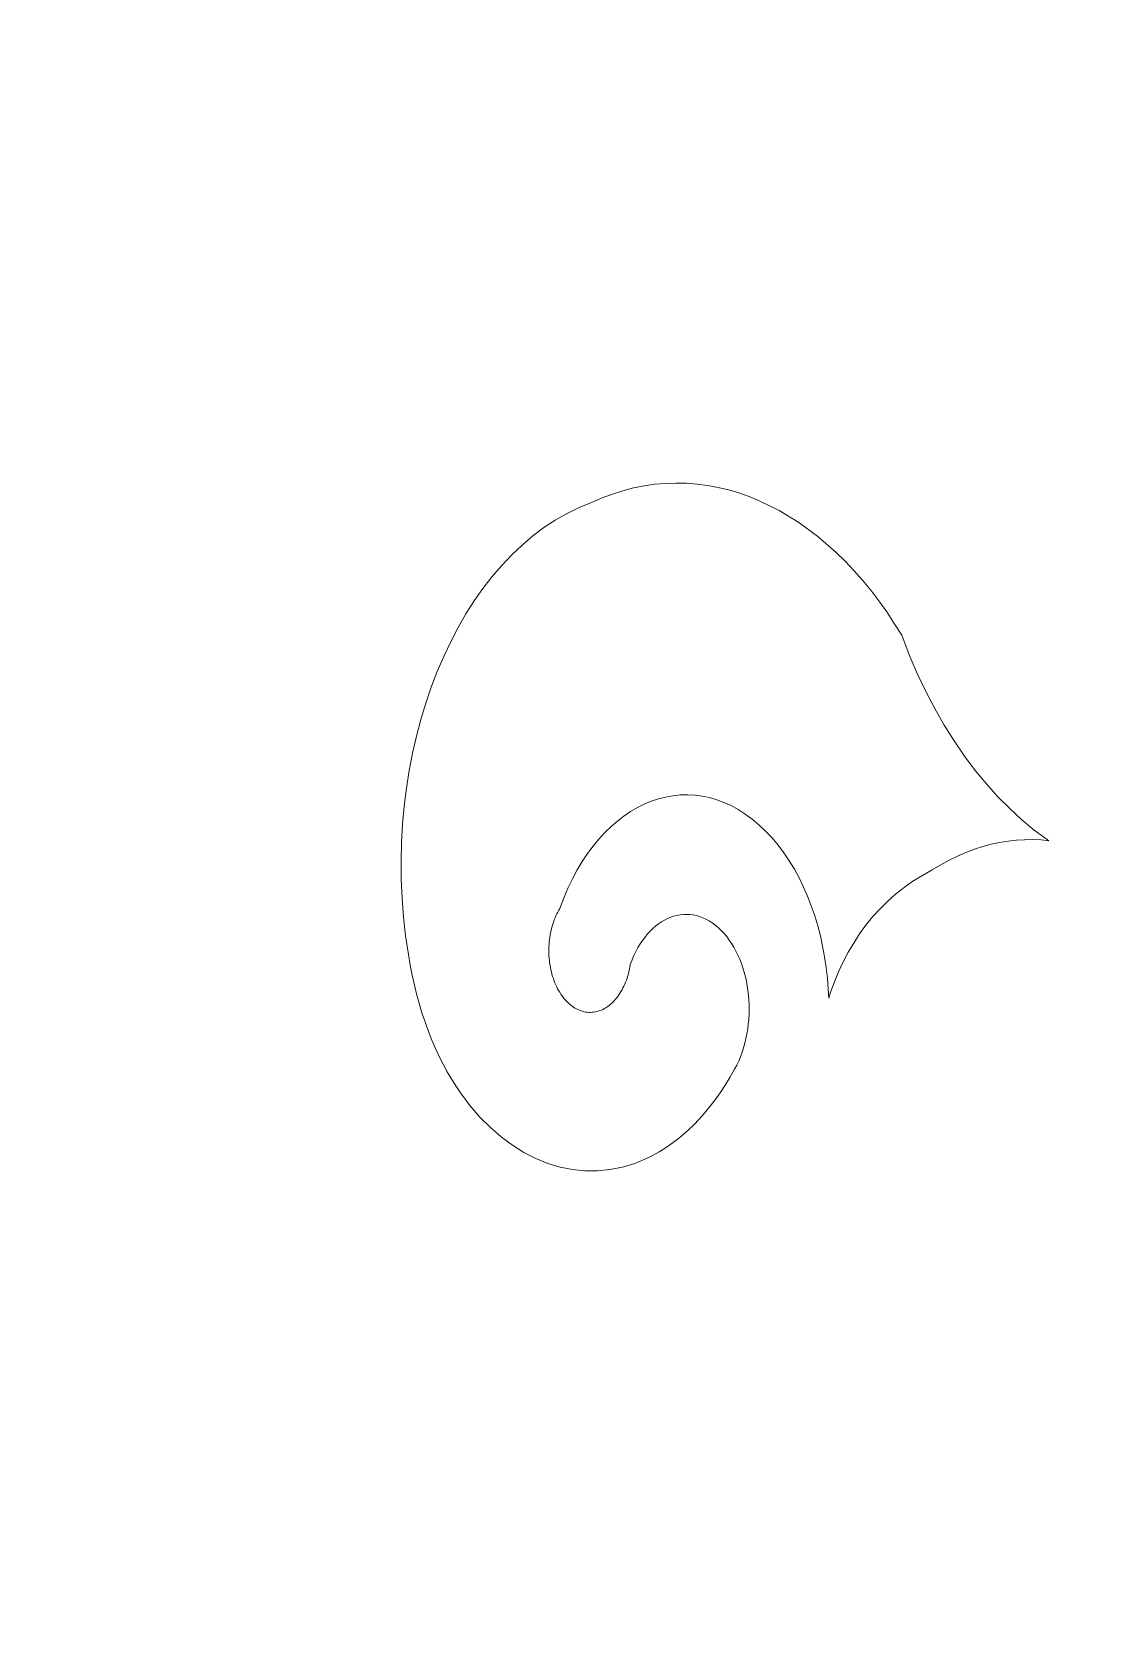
# Model space of a CAD drawing. Header units: centimetres. Extents: x -9.1 to 5.1, y -12.3 to 13.3.
# Drawn here: x 0.098 to 1.77, y -10.2 to -7.663 of the extents above; entities that cross this region are included whole.
import ezdxf

# ---------------------------------------------------------------- set-up
doc = ezdxf.new("R2010")
doc.units = ezdxf.units.CM
doc.header["$MEASUREMENT"] = 0
doc.layers.add('layer 1', color=7, linetype='Continuous')

msp = doc.modelspace()

# ---------------------------------------------------------------- linework, layer by layer
at = {"layer": 'layer 1', "color": 242, "lineweight": 9}
for points, knots in [([(5.08841, -12.32848), (5.08841, -12.32848), (-9.09402, -12.32848), (-9.09402, -12.32848), (-9.09402, -12.32848), (-9.09402, -12.32848), (-9.09402, 0.32731), (-9.09402, 0.32731), (-9.09402, 0.32731), (-9.09402, 0.32731), (5.0911, 0.32731), (5.0911, 0.32731), (5.0911, 0.32731), (5.0911, 0.32731), (5.0911, -12.32848), (5.0911, -12.32848), (5.0911, -12.32848), (5.0911, -12.32848), (5.08841, -12.32848), (5.08841, -12.32848)], [0, 0, 0, 0, 0.1666667, 0.1666667, 0.1666667, 0.1666667, 0.3333333, 0.3333333, 0.3333333, 0.3333333, 0.5, 0.5, 0.5, 0.5, 0.6666667, 0.6666667, 0.6666667, 0.6666667, 1, 1, 1, 1]), ([(1.35608, -9.18908), (1.35608, -9.18908), (1.35542, -9.1748), (1.35542, -9.1748), (1.35542, -9.1748), (1.35542, -9.1748), (1.35407, -9.15769), (1.35407, -9.15769), (1.35407, -9.15769), (1.35407, -9.15769), (1.35213, -9.14069), (1.35213, -9.14069), (1.35213, -9.14069), (1.35213, -9.14069), (1.34962, -9.12385), (1.34962, -9.12385), (1.34962, -9.12385), (1.34962, -9.12385), (1.34654, -9.10722), (1.34654, -9.10722), (1.34654, -9.10722), (1.34654, -9.10722), (1.34289, -9.09082), (1.34289, -9.09082), (1.34289, -9.09082), (1.34289, -9.09082), (1.33869, -9.07468), (1.33869, -9.07468), (1.33869, -9.07468), (1.33869, -9.07468), (1.33393, -9.05886), (1.33393, -9.05886), (1.33393, -9.05886), (1.33393, -9.05886), (1.32862, -9.04338), (1.32862, -9.04338), (1.32862, -9.04338), (1.32862, -9.04338), (1.32275, -9.02826), (1.32275, -9.02826), (1.32275, -9.02826), (1.32275, -9.02826), (1.31633, -9.01355), (1.31633, -9.01355), (1.31633, -9.01355), (1.31633, -9.01355), (1.30937, -8.99931), (1.30937, -8.99931), (1.30937, -8.99931), (1.30937, -8.99931), (1.30187, -8.98554), (1.30187, -8.98554), (1.30187, -8.98554), (1.30187, -8.98554), (1.29384, -8.9723), (1.29384, -8.9723), (1.29384, -8.9723), (1.29384, -8.9723), (1.28526, -8.95961), (1.28526, -8.95961), (1.28526, -8.95961), (1.28526, -8.95961), (1.27616, -8.94751), (1.27616, -8.94751), (1.27616, -8.94751), (1.27616, -8.94751), (1.26654, -8.93604), (1.26654, -8.93604), (1.26654, -8.93604), (1.26654, -8.93604), (1.25639, -8.92523), (1.25639, -8.92523), (1.25639, -8.92523), (1.25639, -8.92523), (1.24585, -8.91525), (1.24585, -8.91525), (1.24585, -8.91525), (1.24585, -8.91525), (1.23512, -8.90627), (1.23512, -8.90627), (1.23512, -8.90627), (1.23512, -8.90627), (1.22419, -8.89824), (1.22419, -8.89824), (1.22419, -8.89824), (1.22419, -8.89824), (1.21311, -8.89118), (1.21311, -8.89118), (1.21311, -8.89118), (1.21311, -8.89118), (1.20187, -8.88506), (1.20187, -8.88506), (1.20187, -8.88506), (1.20187, -8.88506), (1.19054, -8.87988), (1.19054, -8.87988), (1.19054, -8.87988), (1.19054, -8.87988), (1.1791, -8.87566), (1.1791, -8.87566), (1.1791, -8.87566), (1.1791, -8.87566), (1.16758, -8.87233), (1.16758, -8.87233), (1.16758, -8.87233), (1.16758, -8.87233), (1.15603, -8.86995), (1.15603, -8.86995), (1.15603, -8.86995), (1.15603, -8.86995), (1.14445, -8.86846), (1.14445, -8.86846), (1.14445, -8.86846), (1.14445, -8.86846), (1.13287, -8.86786), (1.13287, -8.86786), (1.13287, -8.86786), (1.13287, -8.86786), (1.12131, -8.86816), (1.12131, -8.86816), (1.12131, -8.86816), (1.12131, -8.86816), (1.10981, -8.86935), (1.10981, -8.86935), (1.10981, -8.86935), (1.10981, -8.86935), (1.09837, -8.87138), (1.09837, -8.87138), (1.09837, -8.87138), (1.09837, -8.87138), (1.08702, -8.87429), (1.08702, -8.87429), (1.08702, -8.87429), (1.08702, -8.87429), (1.0758, -8.87807), (1.0758, -8.87807), (1.0758, -8.87807), (1.0758, -8.87807), (1.06471, -8.88268), (1.06471, -8.88268), (1.06471, -8.88268), (1.06471, -8.88268), (1.0538, -8.88813), (1.0538, -8.88813), (1.0538, -8.88813), (1.0538, -8.88813), (1.04306, -8.89441), (1.04306, -8.89441), (1.04306, -8.89441), (1.04306, -8.89441), (1.03254, -8.9015), (1.03254, -8.9015), (1.03254, -8.9015), (1.03254, -8.9015), (1.02227, -8.9094), (1.02227, -8.9094), (1.02227, -8.9094), (1.02227, -8.9094), (1.01224, -8.91811), (1.01224, -8.91811), (1.01224, -8.91811), (1.01224, -8.91811), (1.00249, -8.92761), (1.00249, -8.92761), (1.00249, -8.92761), (1.00249, -8.92761), (0.99307, -8.9379), (0.99307, -8.9379), (0.99307, -8.9379), (0.99307, -8.9379), (0.98396, -8.94895), (0.98396, -8.94895), (0.98396, -8.94895), (0.98396, -8.94895), (0.97521, -8.96077), (0.97521, -8.96077), (0.97521, -8.96077), (0.97521, -8.96077), (0.96682, -8.97336), (0.96682, -8.97336), (0.96682, -8.97336), (0.96682, -8.97336), (0.95885, -8.98668), (0.95885, -8.98668), (0.95885, -8.98668), (0.95885, -8.98668), (0.95129, -9.00076), (0.95129, -9.00076), (0.95129, -9.00076), (0.95129, -9.00076), (0.94419, -9.01555), (0.94419, -9.01555), (0.94419, -9.01555), (0.94419, -9.01555), (0.93754, -9.03108), (0.93754, -9.03108), (0.93754, -9.03108), (0.93754, -9.03108), (0.93142, -9.0473), (0.93142, -9.0473), (0.93142, -9.0473), (0.93142, -9.0473), (0.9297, -9.05016), (0.9297, -9.05016), (0.9297, -9.05016), (0.9297, -9.05016), (0.92809, -9.0531), (0.92809, -9.0531), (0.92809, -9.0531), (0.92809, -9.0531), (0.92654, -9.05611), (0.92654, -9.05611), (0.92654, -9.05611), (0.92654, -9.05611), (0.92509, -9.0592), (0.92509, -9.0592), (0.92509, -9.0592), (0.92509, -9.0592), (0.92374, -9.06235), (0.92374, -9.06235), (0.92374, -9.06235), (0.92374, -9.06235), (0.92247, -9.06557), (0.92247, -9.06557), (0.92247, -9.06557), (0.92247, -9.06557), (0.92128, -9.06885), (0.92128, -9.06885), (0.92128, -9.06885), (0.92128, -9.06885), (0.92017, -9.07217), (0.92017, -9.07217), (0.92017, -9.07217), (0.92017, -9.07217), (0.91915, -9.07556), (0.91915, -9.07556), (0.91915, -9.07556), (0.91915, -9.07556), (0.91824, -9.079), (0.91824, -9.079), (0.91824, -9.079), (0.91824, -9.079), (0.9174, -9.08246), (0.9174, -9.08246), (0.9174, -9.08246), (0.9174, -9.08246), (0.91665, -9.08597), (0.91665, -9.08597), (0.91665, -9.08597), (0.91665, -9.08597), (0.916, -9.08952), (0.916, -9.08952), (0.916, -9.08952), (0.916, -9.08952), (0.91544, -9.09311), (0.91544, -9.09311), (0.91544, -9.09311), (0.91544, -9.09311), (0.91495, -9.09671), (0.91495, -9.09671), (0.91495, -9.09671), (0.91495, -9.09671), (0.91458, -9.10034), (0.91458, -9.10034), (0.91458, -9.10034), (0.91458, -9.10034), (0.91428, -9.10399), (0.91428, -9.10399), (0.91428, -9.10399), (0.91428, -9.10399), (0.91408, -9.10766), (0.91408, -9.10766), (0.91408, -9.10766), (0.91408, -9.10766), (0.91397, -9.11133), (0.91397, -9.11133), (0.91397, -9.11133), (0.91397, -9.11133), (0.91394, -9.115), (0.91394, -9.115), (0.91394, -9.115), (0.91394, -9.115), (0.91402, -9.1187), (0.91402, -9.1187), (0.91402, -9.1187), (0.91402, -9.1187), (0.91419, -9.12238), (0.91419, -9.12238), (0.91419, -9.12238), (0.91419, -9.12238), (0.91444, -9.12605), (0.91444, -9.12605), (0.91444, -9.12605), (0.91444, -9.12605), (0.9148, -9.12973), (0.9148, -9.12973), (0.9148, -9.12973), (0.9148, -9.12973), (0.91524, -9.13338), (0.91524, -9.13338), (0.91524, -9.13338), (0.91524, -9.13338), (0.91579, -9.13703), (0.91579, -9.13703), (0.91579, -9.13703), (0.91579, -9.13703), (0.91644, -9.14064), (0.91644, -9.14064), (0.91644, -9.14064), (0.91644, -9.14064), (0.91717, -9.14423), (0.91717, -9.14423), (0.91717, -9.14423), (0.91717, -9.14423), (0.91799, -9.14779), (0.91799, -9.14779), (0.91799, -9.14779), (0.91799, -9.14779), (0.91892, -9.15133), (0.91892, -9.15133), (0.91892, -9.15133), (0.91892, -9.15133), (0.91994, -9.15481), (0.91994, -9.15481), (0.91994, -9.15481), (0.91994, -9.15481), (0.92107, -9.15826), (0.92107, -9.15826), (0.92107, -9.15826), (0.92107, -9.15826), (0.92227, -9.16165), (0.92227, -9.16165), (0.92227, -9.16165), (0.92227, -9.16165), (0.92355, -9.16494), (0.92355, -9.16494), (0.92355, -9.16494), (0.92355, -9.16494), (0.92492, -9.16814), (0.92492, -9.16814), (0.92492, -9.16814), (0.92492, -9.16814), (0.92635, -9.17122), (0.92635, -9.17122), (0.92635, -9.17122), (0.92635, -9.17122), (0.92787, -9.17424), (0.92787, -9.17424), (0.92787, -9.17424), (0.92787, -9.17424), (0.92943, -9.17712), (0.92943, -9.17712), (0.92943, -9.17712), (0.92943, -9.17712), (0.93108, -9.17992), (0.93108, -9.17992), (0.93108, -9.17992), (0.93108, -9.17992), (0.9328, -9.18261), (0.9328, -9.18261), (0.9328, -9.18261), (0.9328, -9.18261), (0.93456, -9.1852), (0.93456, -9.1852), (0.93456, -9.1852), (0.93456, -9.1852), (0.9364, -9.18767), (0.9364, -9.18767), (0.9364, -9.18767), (0.9364, -9.18767), (0.93829, -9.19005), (0.93829, -9.19005), (0.93829, -9.19005), (0.93829, -9.19005), (0.94024, -9.1923), (0.94024, -9.1923), (0.94024, -9.1923), (0.94024, -9.1923), (0.94224, -9.19443), (0.94224, -9.19443), (0.94224, -9.19443), (0.94224, -9.19443), (0.94429, -9.19646), (0.94429, -9.19646), (0.94429, -9.19646), (0.94429, -9.19646), (0.94639, -9.19837), (0.94639, -9.19837), (0.94639, -9.19837), (0.94639, -9.19837), (0.94853, -9.20016), (0.94853, -9.20016), (0.94853, -9.20016), (0.94853, -9.20016), (0.95073, -9.20182), (0.95073, -9.20182), (0.95073, -9.20182), (0.95073, -9.20182), (0.95294, -9.20336), (0.95294, -9.20336), (0.95294, -9.20336), (0.95294, -9.20336), (0.95521, -9.20478), (0.95521, -9.20478), (0.95521, -9.20478), (0.95521, -9.20478), (0.9575, -9.20607), (0.9575, -9.20607), (0.9575, -9.20607), (0.9575, -9.20607), (0.95985, -9.20723), (0.95985, -9.20723), (0.95985, -9.20723), (0.95985, -9.20723), (0.96221, -9.20826), (0.96221, -9.20826), (0.96221, -9.20826), (0.96221, -9.20826), (0.9646, -9.20916), (0.9646, -9.20916), (0.9646, -9.20916), (0.9646, -9.20916), (0.96702, -9.20991), (0.96702, -9.20991), (0.96702, -9.20991), (0.96702, -9.20991), (0.96947, -9.21053), (0.96947, -9.21053), (0.96947, -9.21053), (0.96947, -9.21053), (0.97195, -9.21102), (0.97195, -9.21102), (0.97195, -9.21102), (0.97195, -9.21102), (0.97442, -9.21136), (0.97442, -9.21136), (0.97442, -9.21136), (0.97442, -9.21136), (0.97694, -9.21156), (0.97694, -9.21156), (0.97694, -9.21156), (0.97694, -9.21156), (0.97943, -9.21162), (0.97943, -9.21162), (0.97943, -9.21162), (0.97943, -9.21162), (0.98197, -9.21152), (0.98197, -9.21152), (0.98197, -9.21152), (0.98197, -9.21152), (0.98452, -9.21128), (0.98452, -9.21128), (0.98452, -9.21128), (0.98452, -9.21128), (0.98706, -9.21089), (0.98706, -9.21089), (0.98706, -9.21089), (0.98706, -9.21089), (0.9896, -9.21036), (0.9896, -9.21036), (0.9896, -9.21036), (0.9896, -9.21036), (0.9921, -9.20967), (0.9921, -9.20967), (0.9921, -9.20967), (0.9921, -9.20967), (0.99456, -9.20884), (0.99456, -9.20884), (0.99456, -9.20884), (0.99456, -9.20884), (0.997, -9.20788), (0.997, -9.20788), (0.997, -9.20788), (0.997, -9.20788), (0.99939, -9.20679), (0.99939, -9.20679), (0.99939, -9.20679), (0.99939, -9.20679), (1.00176, -9.20557), (1.00176, -9.20557), (1.00176, -9.20557), (1.00176, -9.20557), (1.00407, -9.20421), (1.00407, -9.20421), (1.00407, -9.20421), (1.00407, -9.20421), (1.00634, -9.20272), (1.00634, -9.20272), (1.00634, -9.20272), (1.00634, -9.20272), (1.00857, -9.20111), (1.00857, -9.20111), (1.00857, -9.20111), (1.00857, -9.20111), (1.01076, -9.19937), (1.01076, -9.19937), (1.01076, -9.19937), (1.01076, -9.19937), (1.01289, -9.19752), (1.01289, -9.19752), (1.01289, -9.19752), (1.01289, -9.19752), (1.01498, -9.19556), (1.01498, -9.19556), (1.01498, -9.19556), (1.01498, -9.19556), (1.01699, -9.19348), (1.01699, -9.19348), (1.01699, -9.19348), (1.01699, -9.19348), (1.01897, -9.19128), (1.01897, -9.19128), (1.01897, -9.19128), (1.01897, -9.19128), (1.02088, -9.18898), (1.02088, -9.18898), (1.02088, -9.18898), (1.02088, -9.18898), (1.02274, -9.18658), (1.02274, -9.18658), (1.02274, -9.18658), (1.02274, -9.18658), (1.02452, -9.18407), (1.02452, -9.18407), (1.02452, -9.18407), (1.02452, -9.18407), (1.02625, -9.18147), (1.02625, -9.18147), (1.02625, -9.18147), (1.02625, -9.18147), (1.02792, -9.17876), (1.02792, -9.17876), (1.02792, -9.17876), (1.02792, -9.17876), (1.02953, -9.17596), (1.02953, -9.17596), (1.02953, -9.17596), (1.02953, -9.17596), (1.03105, -9.17307), (1.03105, -9.17307), (1.03105, -9.17307), (1.03105, -9.17307), (1.0325, -9.1701), (1.0325, -9.1701), (1.0325, -9.1701), (1.0325, -9.1701), (1.03389, -9.16704), (1.03389, -9.16704), (1.03389, -9.16704), (1.03389, -9.16704), (1.03519, -9.16389), (1.03519, -9.16389), (1.03519, -9.16389), (1.03519, -9.16389), (1.03643, -9.16066), (1.03643, -9.16066), (1.03643, -9.16066), (1.03643, -9.16066), (1.03758, -9.15735), (1.03758, -9.15735), (1.03758, -9.15735), (1.03758, -9.15735), (1.03863, -9.15396), (1.03863, -9.15396), (1.03863, -9.15396), (1.03863, -9.15396), (1.03962, -9.15051), (1.03962, -9.15051), (1.03962, -9.15051), (1.03962, -9.15051), (1.04053, -9.14699), (1.04053, -9.14699), (1.04053, -9.14699), (1.04053, -9.14699), (1.04134, -9.14339), (1.04134, -9.14339), (1.04134, -9.14339), (1.04134, -9.14339), (1.04205, -9.13974), (1.04205, -9.13974), (1.04205, -9.13974), (1.04205, -9.13974), (1.04268, -9.13601), (1.04268, -9.13601), (1.04268, -9.13601), (1.04268, -9.13601), (1.04539, -9.12885), (1.04539, -9.12885), (1.04539, -9.12885), (1.04539, -9.12885), (1.04831, -9.122), (1.04831, -9.122), (1.04831, -9.122), (1.04831, -9.122), (1.05146, -9.11547), (1.05146, -9.11547), (1.05146, -9.11547), (1.05146, -9.11547), (1.0548, -9.10926), (1.0548, -9.10926), (1.0548, -9.10926), (1.0548, -9.10926), (1.05833, -9.10337), (1.05833, -9.10337), (1.05833, -9.10337), (1.05833, -9.10337), (1.06203, -9.09781), (1.06203, -9.09781), (1.06203, -9.09781), (1.06203, -9.09781), (1.06589, -9.09259), (1.06589, -9.09259), (1.06589, -9.09259), (1.06589, -9.09259), (1.06991, -9.08771), (1.06991, -9.08771), (1.06991, -9.08771), (1.06991, -9.08771), (1.07407, -9.08317), (1.07407, -9.08317), (1.07407, -9.08317), (1.07407, -9.08317), (1.07839, -9.07897), (1.07839, -9.07897), (1.07839, -9.07897), (1.07839, -9.07897), (1.08281, -9.07512), (1.08281, -9.07512), (1.08281, -9.07512), (1.08281, -9.07512), (1.08735, -9.07163), (1.08735, -9.07163), (1.08735, -9.07163), (1.08735, -9.07163), (1.092, -9.0685), (1.092, -9.0685), (1.092, -9.0685), (1.092, -9.0685), (1.09672, -9.06572), (1.09672, -9.06572), (1.09672, -9.06572), (1.09672, -9.06572), (1.10155, -9.06332), (1.10155, -9.06332), (1.10155, -9.06332), (1.10155, -9.06332), (1.10645, -9.06129), (1.10645, -9.06129), (1.10645, -9.06129), (1.10645, -9.06129), (1.11139, -9.05962), (1.11139, -9.05962), (1.11139, -9.05962), (1.11139, -9.05962), (1.11641, -9.05834), (1.11641, -9.05834), (1.11641, -9.05834), (1.11641, -9.05834), (1.12146, -9.05744), (1.12146, -9.05744), (1.12146, -9.05744), (1.12146, -9.05744), (1.12654, -9.05691), (1.12654, -9.05691), (1.12654, -9.05691), (1.12654, -9.05691), (1.13164, -9.05677), (1.13164, -9.05677), (1.13164, -9.05677), (1.13164, -9.05677), (1.13677, -9.05704), (1.13677, -9.05704), (1.13677, -9.05704), (1.13677, -9.05704), (1.14187, -9.0577), (1.14187, -9.0577), (1.14187, -9.0577), (1.14187, -9.0577), (1.14698, -9.05876), (1.14698, -9.05876), (1.14698, -9.05876), (1.14698, -9.05876), (1.15206, -9.06022), (1.15206, -9.06022), (1.15206, -9.06022), (1.15206, -9.06022), (1.15711, -9.0621), (1.15711, -9.0621), (1.15711, -9.0621), (1.15711, -9.0621), (1.16213, -9.06437), (1.16213, -9.06437), (1.16213, -9.06437), (1.16213, -9.06437), (1.16709, -9.06707), (1.16709, -9.06707), (1.16709, -9.06707), (1.16709, -9.06707), (1.17198, -9.0702), (1.17198, -9.0702), (1.17198, -9.0702), (1.17198, -9.0702), (1.1768, -9.07373), (1.1768, -9.07373), (1.1768, -9.07373), (1.1768, -9.07373), (1.18154, -9.07771), (1.18154, -9.07771), (1.18154, -9.07771), (1.18154, -9.07771), (1.1862, -9.08212), (1.1862, -9.08212), (1.1862, -9.08212), (1.1862, -9.08212), (1.19069, -9.08688), (1.19069, -9.08688), (1.19069, -9.08688), (1.19069, -9.08688), (1.19492, -9.09196), (1.19492, -9.09196), (1.19492, -9.09196), (1.19492, -9.09196), (1.19895, -9.09729), (1.19895, -9.09729), (1.19895, -9.09729), (1.19895, -9.09729), (1.20273, -9.10291), (1.20273, -9.10291), (1.20273, -9.10291), (1.20273, -9.10291), (1.20627, -9.10876), (1.20627, -9.10876), (1.20627, -9.10876), (1.20627, -9.10876), (1.2096, -9.11483), (1.2096, -9.11483), (1.2096, -9.11483), (1.2096, -9.11483), (1.21267, -9.12113), (1.21267, -9.12113), (1.21267, -9.12113), (1.21267, -9.12113), (1.21551, -9.12762), (1.21551, -9.12762), (1.21551, -9.12762), (1.21551, -9.12762), (1.21809, -9.13429), (1.21809, -9.13429), (1.21809, -9.13429), (1.21809, -9.13429), (1.22044, -9.14114), (1.22044, -9.14114), (1.22044, -9.14114), (1.22044, -9.14114), (1.22254, -9.14813), (1.22254, -9.14813), (1.22254, -9.14813), (1.22254, -9.14813), (1.22441, -9.15525), (1.22441, -9.15525), (1.22441, -9.15525), (1.22441, -9.15525), (1.22601, -9.16249), (1.22601, -9.16249), (1.22601, -9.16249), (1.22601, -9.16249), (1.22737, -9.16984), (1.22737, -9.16984), (1.22737, -9.16984), (1.22737, -9.16984), (1.22847, -9.17727), (1.22847, -9.17727), (1.22847, -9.17727), (1.22847, -9.17727), (1.22933, -9.18477), (1.22933, -9.18477), (1.22933, -9.18477), (1.22933, -9.18477), (1.22993, -9.19233), (1.22993, -9.19233), (1.22993, -9.19233), (1.22993, -9.19233), (1.23027, -9.19993), (1.23027, -9.19993), (1.23027, -9.19993), (1.23027, -9.19993), (1.23036, -9.20754), (1.23036, -9.20754), (1.23036, -9.20754), (1.23036, -9.20754), (1.23019, -9.21518), (1.23019, -9.21518), (1.23019, -9.21518), (1.23019, -9.21518), (1.22976, -9.2228), (1.22976, -9.2228), (1.22976, -9.2228), (1.22976, -9.2228), (1.22907, -9.2304), (1.22907, -9.2304), (1.22907, -9.2304), (1.22907, -9.2304), (1.22811, -9.23797), (1.22811, -9.23797), (1.22811, -9.23797), (1.22811, -9.23797), (1.22688, -9.24546), (1.22688, -9.24546), (1.22688, -9.24546), (1.22688, -9.24546), (1.22541, -9.25289), (1.22541, -9.25289), (1.22541, -9.25289), (1.22541, -9.25289), (1.22364, -9.26023), (1.22364, -9.26023), (1.22364, -9.26023), (1.22364, -9.26023), (1.22162, -9.26747), (1.22162, -9.26747), (1.22162, -9.26747), (1.22162, -9.26747), (1.21933, -9.27459), (1.21933, -9.27459), (1.21933, -9.27459), (1.21933, -9.27459), (1.21676, -9.28157), (1.21676, -9.28157), (1.21676, -9.28157), (1.21676, -9.28157), (1.21392, -9.28841), (1.21392, -9.28841), (1.21392, -9.28841), (1.21392, -9.28841), (1.2108, -9.29507), (1.2108, -9.29507), (1.2108, -9.29507), (1.2108, -9.29507), (1.2074, -9.30156), (1.2074, -9.30156), (1.2074, -9.30156), (1.2074, -9.30156), (1.19998, -9.31447), (1.19998, -9.31447), (1.19998, -9.31447), (1.19998, -9.31447), (1.19237, -9.32682), (1.19237, -9.32682), (1.19237, -9.32682), (1.19237, -9.32682), (1.18456, -9.3386), (1.18456, -9.3386), (1.18456, -9.3386), (1.18456, -9.3386), (1.17656, -9.34984), (1.17656, -9.34984), (1.17656, -9.34984), (1.17656, -9.34984), (1.16836, -9.36051), (1.16836, -9.36051), (1.16836, -9.36051), (1.16836, -9.36051), (1.16001, -9.37064), (1.16001, -9.37064), (1.16001, -9.37064), (1.16001, -9.37064), (1.15149, -9.38021), (1.15149, -9.38021), (1.15149, -9.38021), (1.15149, -9.38021), (1.14282, -9.38922), (1.14282, -9.38922), (1.14282, -9.38922), (1.14282, -9.38922), (1.13402, -9.39771), (1.13402, -9.39771), (1.13402, -9.39771), (1.13402, -9.39771), (1.12506, -9.40565), (1.12506, -9.40565), (1.12506, -9.40565), (1.12506, -9.40565), (1.11598, -9.41306), (1.11598, -9.41306), (1.11598, -9.41306), (1.11598, -9.41306), (1.10678, -9.41993), (1.10678, -9.41993), (1.10678, -9.41993), (1.10678, -9.41993), (1.0975, -9.42627), (1.0975, -9.42627), (1.0975, -9.42627), (1.0975, -9.42627), (1.08808, -9.43208), (1.08808, -9.43208), (1.08808, -9.43208), (1.08808, -9.43208), (1.0786, -9.43737), (1.0786, -9.43737), (1.0786, -9.43737), (1.0786, -9.43737), (1.06904, -9.44213), (1.06904, -9.44213), (1.06904, -9.44213), (1.06904, -9.44213), (1.04968, -9.45012), (1.04968, -9.45012), (1.04968, -9.45012), (1.04968, -9.45012), (1.03013, -9.45604), (1.03013, -9.45604), (1.03013, -9.45604), (1.03013, -9.45604), (1.01043, -9.45997), (1.01043, -9.45997), (1.01043, -9.45997), (1.01043, -9.45997), (0.99065, -9.46188), (0.99065, -9.46188), (0.99065, -9.46188), (0.99065, -9.46188), (0.97089, -9.46183), (0.97089, -9.46183), (0.97089, -9.46183), (0.97089, -9.46183), (0.95119, -9.45983), (0.95119, -9.45983), (0.95119, -9.45983), (0.95119, -9.45983), (0.93164, -9.45592), (0.93164, -9.45592), (0.93164, -9.45592), (0.93164, -9.45592), (0.91232, -9.45012), (0.91232, -9.45012), (0.91232, -9.45012), (0.91232, -9.45012), (0.89329, -9.44243), (0.89329, -9.44243), (0.89329, -9.44243), (0.89329, -9.44243), (0.87462, -9.43292), (0.87462, -9.43292), (0.87462, -9.43292), (0.87462, -9.43292), (0.85639, -9.42158), (0.85639, -9.42158), (0.85639, -9.42158), (0.85639, -9.42158), (0.83866, -9.40845), (0.83866, -9.40845), (0.83866, -9.40845), (0.83866, -9.40845), (0.82153, -9.39356), (0.82153, -9.39356), (0.82153, -9.39356), (0.82153, -9.39356), (0.80504, -9.37691), (0.80504, -9.37691), (0.80504, -9.37691), (0.80504, -9.37691), (0.78929, -9.35856), (0.78929, -9.35856), (0.78929, -9.35856), (0.78929, -9.35856), (0.77432, -9.33853), (0.77432, -9.33853), (0.77432, -9.33853), (0.77432, -9.33853), (0.76717, -9.32788), (0.76717, -9.32788), (0.76717, -9.32788), (0.76717, -9.32788), (0.76023, -9.31682), (0.76023, -9.31682), (0.76023, -9.31682), (0.76023, -9.31682), (0.75355, -9.30536), (0.75355, -9.30536), (0.75355, -9.30536), (0.75355, -9.30536), (0.7471, -9.29347), (0.7471, -9.29347), (0.7471, -9.29347), (0.7471, -9.29347), (0.7409, -9.2812), (0.7409, -9.2812), (0.7409, -9.2812), (0.7409, -9.2812), (0.73496, -9.26851), (0.73496, -9.26851), (0.73496, -9.26851), (0.73496, -9.26851), (0.72931, -9.25544), (0.72931, -9.25544), (0.72931, -9.25544), (0.72931, -9.25544), (0.72393, -9.24197), (0.72393, -9.24197), (0.72393, -9.24197), (0.72393, -9.24197), (0.71884, -9.2281), (0.71884, -9.2281), (0.71884, -9.2281), (0.71884, -9.2281), (0.71405, -9.21386), (0.71405, -9.21386), (0.71405, -9.21386), (0.71405, -9.21386), (0.70957, -9.19922), (0.70957, -9.19922), (0.70957, -9.19922), (0.70957, -9.19922), (0.7054, -9.18421), (0.7054, -9.18421), (0.7054, -9.18421), (0.7054, -9.18421), (0.70157, -9.16881), (0.70157, -9.16881), (0.70157, -9.16881), (0.70157, -9.16881), (0.69807, -9.15305), (0.69807, -9.15305), (0.69807, -9.15305), (0.69807, -9.15305), (0.6949, -9.13691), (0.6949, -9.13691), (0.6949, -9.13691), (0.6949, -9.13691), (0.69211, -9.1204), (0.69211, -9.1204), (0.69211, -9.1204), (0.69211, -9.1204), (0.68772, -9.09067), (0.68772, -9.09067), (0.68772, -9.09067), (0.68772, -9.09067), (0.68439, -9.06096), (0.68439, -9.06096), (0.68439, -9.06096), (0.68439, -9.06096), (0.68208, -9.03133), (0.68208, -9.03133), (0.68208, -9.03133), (0.68208, -9.03133), (0.68079, -9.00181), (0.68079, -9.00181), (0.68079, -9.00181), (0.68079, -9.00181), (0.68051, -8.97245), (0.68051, -8.97245), (0.68051, -8.97245), (0.68051, -8.97245), (0.68119, -8.94329), (0.68119, -8.94329), (0.68119, -8.94329), (0.68119, -8.94329), (0.68282, -8.91439), (0.68282, -8.91439), (0.68282, -8.91439), (0.68282, -8.91439), (0.68541, -8.88578), (0.68541, -8.88578), (0.68541, -8.88578), (0.68541, -8.88578), (0.68891, -8.85752), (0.68891, -8.85752), (0.68891, -8.85752), (0.68891, -8.85752), (0.69331, -8.82965), (0.69331, -8.82965), (0.69331, -8.82965), (0.69331, -8.82965), (0.69859, -8.80222), (0.69859, -8.80222), (0.69859, -8.80222), (0.69859, -8.80222), (0.70475, -8.77524), (0.70475, -8.77524), (0.70475, -8.77524), (0.70475, -8.77524), (0.71175, -8.74881), (0.71175, -8.74881), (0.71175, -8.74881), (0.71175, -8.74881), (0.71959, -8.72294), (0.71959, -8.72294), (0.71959, -8.72294), (0.71959, -8.72294), (0.72824, -8.69769), (0.72824, -8.69769), (0.72824, -8.69769), (0.72824, -8.69769), (0.73766, -8.67309), (0.73766, -8.67309), (0.73766, -8.67309), (0.73766, -8.67309), (0.74787, -8.6492), (0.74787, -8.6492), (0.74787, -8.6492), (0.74787, -8.6492), (0.75885, -8.62606), (0.75885, -8.62606), (0.75885, -8.62606), (0.75885, -8.62606), (0.77056, -8.60371), (0.77056, -8.60371), (0.77056, -8.60371), (0.77056, -8.60371), (0.78297, -8.58222), (0.78297, -8.58222), (0.78297, -8.58222), (0.78297, -8.58222), (0.79611, -8.56159), (0.79611, -8.56159), (0.79611, -8.56159), (0.79611, -8.56159), (0.80989, -8.54191), (0.80989, -8.54191), (0.80989, -8.54191), (0.80989, -8.54191), (0.82437, -8.5232), (0.82437, -8.5232), (0.82437, -8.5232), (0.82437, -8.5232), (0.83949, -8.50551), (0.83949, -8.50551), (0.83949, -8.50551), (0.83949, -8.50551), (0.85524, -8.48889), (0.85524, -8.48889), (0.85524, -8.48889), (0.85524, -8.48889), (0.8716, -8.47337), (0.8716, -8.47337), (0.8716, -8.47337), (0.8716, -8.47337), (0.88853, -8.45902), (0.88853, -8.45902), (0.88853, -8.45902), (0.88853, -8.45902), (0.90606, -8.44587), (0.90606, -8.44587), (0.90606, -8.44587), (0.90606, -8.44587), (0.92413, -8.43396), (0.92413, -8.43396), (0.92413, -8.43396), (0.92413, -8.43396), (0.94274, -8.42336), (0.94274, -8.42336), (0.94274, -8.42336), (0.94274, -8.42336), (0.96187, -8.41409), (0.96187, -8.41409), (0.96187, -8.41409), (0.96187, -8.41409), (0.9815, -8.4062), (0.9815, -8.4062), (0.9815, -8.4062), (0.9815, -8.4062), (0.99793, -8.39899), (0.99793, -8.39899), (0.99793, -8.39899), (0.99793, -8.39899), (1.01446, -8.39275), (1.01446, -8.39275), (1.01446, -8.39275), (1.01446, -8.39275), (1.03107, -8.38749), (1.03107, -8.38749), (1.03107, -8.38749), (1.03107, -8.38749), (1.04773, -8.38318), (1.04773, -8.38318), (1.04773, -8.38318), (1.04773, -8.38318), (1.06444, -8.37983), (1.06444, -8.37983), (1.06444, -8.37983), (1.06444, -8.37983), (1.08117, -8.37743), (1.08117, -8.37743), (1.08117, -8.37743), (1.08117, -8.37743), (1.09793, -8.37596), (1.09793, -8.37596), (1.09793, -8.37596), (1.09793, -8.37596), (1.11467, -8.37541), (1.11467, -8.37541), (1.11467, -8.37541), (1.11467, -8.37541), (1.13138, -8.37579), (1.13138, -8.37579), (1.13138, -8.37579), (1.13138, -8.37579), (1.14807, -8.37706), (1.14807, -8.37706), (1.14807, -8.37706), (1.14807, -8.37706), (1.16468, -8.37925), (1.16468, -8.37925), (1.16468, -8.37925), (1.16468, -8.37925), (1.18122, -8.38231), (1.18122, -8.38231), (1.18122, -8.38231), (1.18122, -8.38231), (1.19767, -8.38625), (1.19767, -8.38625), (1.19767, -8.38625), (1.19767, -8.38625), (1.21405, -8.39106), (1.21405, -8.39106), (1.21405, -8.39106), (1.21405, -8.39106), (1.23027, -8.39674), (1.23027, -8.39674), (1.23027, -8.39674), (1.23027, -8.39674), (1.24635, -8.40327), (1.24635, -8.40327), (1.24635, -8.40327), (1.24635, -8.40327), (1.27805, -8.41883), (1.27805, -8.41883), (1.27805, -8.41883), (1.27805, -8.41883), (1.309, -8.43771), (1.309, -8.43771), (1.309, -8.43771), (1.309, -8.43771), (1.33904, -8.45979), (1.33904, -8.45979), (1.33904, -8.45979), (1.33904, -8.45979), (1.36808, -8.48503), (1.36808, -8.48503), (1.36808, -8.48503), (1.36808, -8.48503), (1.38218, -8.4988), (1.38218, -8.4988), (1.38218, -8.4988), (1.38218, -8.4988), (1.39596, -8.51334), (1.39596, -8.51334), (1.39596, -8.51334), (1.39596, -8.51334), (1.40944, -8.52862), (1.40944, -8.52862), (1.40944, -8.52862), (1.40944, -8.52862), (1.42256, -8.54465), (1.42256, -8.54465), (1.42256, -8.54465), (1.42256, -8.54465), (1.43533, -8.56141), (1.43533, -8.56141), (1.43533, -8.56141), (1.43533, -8.56141), (1.44773, -8.57888), (1.44773, -8.57888), (1.44773, -8.57888), (1.44773, -8.57888), (1.45975, -8.59708), (1.45975, -8.59708), (1.45975, -8.59708), (1.45975, -8.59708), (1.47138, -8.61596), (1.47138, -8.61596), (1.47138, -8.61596), (1.47138, -8.61596), (1.4832, -8.64655), (1.4832, -8.64655), (1.4832, -8.64655), (1.4832, -8.64655), (1.4959, -8.67606), (1.4959, -8.67606), (1.4959, -8.67606), (1.4959, -8.67606), (1.50937, -8.70446), (1.50937, -8.70446), (1.50937, -8.70446), (1.50937, -8.70446), (1.52362, -8.73175), (1.52362, -8.73175), (1.52362, -8.73175), (1.52362, -8.73175), (1.53861, -8.7579), (1.53861, -8.7579), (1.53861, -8.7579), (1.53861, -8.7579), (1.55431, -8.78289), (1.55431, -8.78289), (1.55431, -8.78289), (1.55431, -8.78289), (1.57067, -8.8067), (1.57067, -8.8067), (1.57067, -8.8067), (1.57067, -8.8067), (1.58765, -8.82931), (1.58765, -8.82931), (1.58765, -8.82931), (1.58765, -8.82931), (1.60525, -8.85071), (1.60525, -8.85071), (1.60525, -8.85071), (1.60525, -8.85071), (1.62341, -8.87087), (1.62341, -8.87087), (1.62341, -8.87087), (1.62341, -8.87087), (1.6421, -8.88976), (1.6421, -8.88976), (1.6421, -8.88976), (1.6421, -8.88976), (1.66131, -8.90738), (1.66131, -8.90738), (1.66131, -8.90738), (1.66131, -8.90738), (1.68095, -8.92368), (1.68095, -8.92368), (1.68095, -8.92368), (1.68095, -8.92368), (1.70105, -8.93868), (1.70105, -8.93868), (1.70105, -8.93868), (1.70105, -8.93868), (1.70364, -8.9404), (1.70364, -8.9404), (1.70364, -8.9404), (1.70364, -8.9404), (1.6917, -8.93929), (1.6917, -8.93929), (1.6917, -8.93929), (1.6917, -8.93929), (1.67874, -8.93875), (1.67874, -8.93875), (1.67874, -8.93875), (1.67874, -8.93875), (1.66568, -8.93885), (1.66568, -8.93885), (1.66568, -8.93885), (1.66568, -8.93885), (1.65258, -8.93964), (1.65258, -8.93964), (1.65258, -8.93964), (1.65258, -8.93964), (1.63941, -8.9411), (1.63941, -8.9411), (1.63941, -8.9411), (1.63941, -8.9411), (1.62617, -8.94325), (1.62617, -8.94325), (1.62617, -8.94325), (1.62617, -8.94325), (1.61291, -8.94611), (1.61291, -8.94611), (1.61291, -8.94611), (1.61291, -8.94611), (1.59964, -8.94967), (1.59964, -8.94967), (1.59964, -8.94967), (1.59964, -8.94967), (1.58631, -8.95397), (1.58631, -8.95397), (1.58631, -8.95397), (1.58631, -8.95397), (1.57299, -8.959), (1.57299, -8.959), (1.57299, -8.959), (1.57299, -8.959), (1.55967, -8.96476), (1.55967, -8.96476), (1.55967, -8.96476), (1.55967, -8.96476), (1.54634, -8.9713), (1.54634, -8.9713), (1.54634, -8.9713), (1.54634, -8.9713), (1.53305, -8.97858), (1.53305, -8.97858), (1.53305, -8.97858), (1.53305, -8.97858), (1.51976, -8.98666), (1.51976, -8.98666), (1.51976, -8.98666), (1.51976, -8.98666), (1.50414, -8.99513), (1.50414, -8.99513), (1.50414, -8.99513), (1.50414, -8.99513), (1.48924, -9.00437), (1.48924, -9.00437), (1.48924, -9.00437), (1.48924, -9.00437), (1.47509, -9.01433), (1.47509, -9.01433), (1.47509, -9.01433), (1.47509, -9.01433), (1.46163, -9.025), (1.46163, -9.025), (1.46163, -9.025), (1.46163, -9.025), (1.44889, -9.03634), (1.44889, -9.03634), (1.44889, -9.03634), (1.44889, -9.03634), (1.43687, -9.04832), (1.43687, -9.04832), (1.43687, -9.04832), (1.43687, -9.04832), (1.42553, -9.06091), (1.42553, -9.06091), (1.42553, -9.06091), (1.42553, -9.06091), (1.41491, -9.07408), (1.41491, -9.07408), (1.41491, -9.07408), (1.41491, -9.07408), (1.40495, -9.08778), (1.40495, -9.08778), (1.40495, -9.08778), (1.40495, -9.08778), (1.39567, -9.10201), (1.39567, -9.10201), (1.39567, -9.10201), (1.39567, -9.10201), (1.38706, -9.11669), (1.38706, -9.11669), (1.38706, -9.11669), (1.38706, -9.11669), (1.3791, -9.13183), (1.3791, -9.13183), (1.3791, -9.13183), (1.3791, -9.13183), (1.37181, -9.14739), (1.37181, -9.14739), (1.37181, -9.14739), (1.37181, -9.14739), (1.36517, -9.16332), (1.36517, -9.16332), (1.36517, -9.16332), (1.36517, -9.16332), (1.35914, -9.17961), (1.35914, -9.17961), (1.35914, -9.17961), (1.35914, -9.17961), (1.35608, -9.18908), (1.35608, -9.18908)], [0, 0, 0, 0, 0.0027473, 0.0027473, 0.0027473, 0.0027473, 0.0054945, 0.0054945, 0.0054945, 0.0054945, 0.0082418, 0.0082418, 0.0082418, 0.0082418, 0.010989, 0.010989, 0.010989, 0.010989, 0.0137363, 0.0137363, 0.0137363, 0.0137363, 0.0164835, 0.0164835, 0.0164835, 0.0164835, 0.0192308, 0.0192308, 0.0192308, 0.0192308, 0.021978, 0.021978, 0.021978, 0.021978, 0.0247253, 0.0247253, 0.0247253, 0.0247253, 0.0274725, 0.0274725, 0.0274725, 0.0274725, 0.0302198, 0.0302198, 0.0302198, 0.0302198, 0.032967, 0.032967, 0.032967, 0.032967, 0.0357143, 0.0357143, 0.0357143, 0.0357143, 0.0384615, 0.0384615, 0.0384615, 0.0384615, 0.0412088, 0.0412088, 0.0412088, 0.0412088, 0.043956, 0.043956, 0.043956, 0.043956, 0.0467033, 0.0467033, 0.0467033, 0.0467033, 0.0494505, 0.0494505, 0.0494505, 0.0494505, 0.0521978, 0.0521978, 0.0521978, 0.0521978, 0.0549451, 0.0549451, 0.0549451, 0.0549451, 0.0576923, 0.0576923, 0.0576923, 0.0576923, 0.0604396, 0.0604396, 0.0604396, 0.0604396, 0.0631868, 0.0631868, 0.0631868, 0.0631868, 0.0659341, 0.0659341, 0.0659341, 0.0659341, 0.0686813, 0.0686813, 0.0686813, 0.0686813, 0.0714286, 0.0714286, 0.0714286, 0.0714286, 0.0741758, 0.0741758, 0.0741758, 0.0741758, 0.0769231, 0.0769231, 0.0769231, 0.0769231, 0.0796703, 0.0796703, 0.0796703, 0.0796703, 0.0824176, 0.0824176, 0.0824176, 0.0824176, 0.0851648, 0.0851648, 0.0851648, 0.0851648, 0.0879121, 0.0879121, 0.0879121, 0.0879121, 0.0906593, 0.0906593, 0.0906593, 0.0906593, 0.0934066, 0.0934066, 0.0934066, 0.0934066, 0.0961538, 0.0961538, 0.0961538, 0.0961538, 0.0989011, 0.0989011, 0.0989011, 0.0989011, 0.1016484, 0.1016484, 0.1016484, 0.1016484, 0.1043956, 0.1043956, 0.1043956, 0.1043956, 0.1071429, 0.1071429, 0.1071429, 0.1071429, 0.1098901, 0.1098901, 0.1098901, 0.1098901, 0.1126374, 0.1126374, 0.1126374, 0.1126374, 0.1153846, 0.1153846, 0.1153846, 0.1153846, 0.1181319, 0.1181319, 0.1181319, 0.1181319, 0.1208791, 0.1208791, 0.1208791, 0.1208791, 0.1236264, 0.1236264, 0.1236264, 0.1236264, 0.1263736, 0.1263736, 0.1263736, 0.1263736, 0.1291209, 0.1291209, 0.1291209, 0.1291209, 0.1318681, 0.1318681, 0.1318681, 0.1318681, 0.1346154, 0.1346154, 0.1346154, 0.1346154, 0.1373626, 0.1373626, 0.1373626, 0.1373626, 0.1401099, 0.1401099, 0.1401099, 0.1401099, 0.1428571, 0.1428571, 0.1428571, 0.1428571, 0.1456044, 0.1456044, 0.1456044, 0.1456044, 0.1483516, 0.1483516, 0.1483516, 0.1483516, 0.1510989, 0.1510989, 0.1510989, 0.1510989, 0.1538462, 0.1538462, 0.1538462, 0.1538462, 0.1565934, 0.1565934, 0.1565934, 0.1565934, 0.1593407, 0.1593407, 0.1593407, 0.1593407, 0.1620879, 0.1620879, 0.1620879, 0.1620879, 0.1648352, 0.1648352, 0.1648352, 0.1648352, 0.1675824, 0.1675824, 0.1675824, 0.1675824, 0.1703297, 0.1703297, 0.1703297, 0.1703297, 0.1730769, 0.1730769, 0.1730769, 0.1730769, 0.1758242, 0.1758242, 0.1758242, 0.1758242, 0.1785714, 0.1785714, 0.1785714, 0.1785714, 0.1813187, 0.1813187, 0.1813187, 0.1813187, 0.1840659, 0.1840659, 0.1840659, 0.1840659, 0.1868132, 0.1868132, 0.1868132, 0.1868132, 0.1895604, 0.1895604, 0.1895604, 0.1895604, 0.1923077, 0.1923077, 0.1923077, 0.1923077, 0.1950549, 0.1950549, 0.1950549, 0.1950549, 0.1978022, 0.1978022, 0.1978022, 0.1978022, 0.2005495, 0.2005495, 0.2005495, 0.2005495, 0.2032967, 0.2032967, 0.2032967, 0.2032967, 0.206044, 0.206044, 0.206044, 0.206044, 0.2087912, 0.2087912, 0.2087912, 0.2087912, 0.2115385, 0.2115385, 0.2115385, 0.2115385, 0.2142857, 0.2142857, 0.2142857, 0.2142857, 0.217033, 0.217033, 0.217033, 0.217033, 0.2197802, 0.2197802, 0.2197802, 0.2197802, 0.2225275, 0.2225275, 0.2225275, 0.2225275, 0.2252747, 0.2252747, 0.2252747, 0.2252747, 0.228022, 0.228022, 0.228022, 0.228022, 0.2307692, 0.2307692, 0.2307692, 0.2307692, 0.2335165, 0.2335165, 0.2335165, 0.2335165, 0.2362637, 0.2362637, 0.2362637, 0.2362637, 0.239011, 0.239011, 0.239011, 0.239011, 0.2417582, 0.2417582, 0.2417582, 0.2417582, 0.2445055, 0.2445055, 0.2445055, 0.2445055, 0.2472527, 0.2472527, 0.2472527, 0.2472527, 0.25, 0.25, 0.25, 0.25, 0.2527473, 0.2527473, 0.2527473, 0.2527473, 0.2554945, 0.2554945, 0.2554945, 0.2554945, 0.2582418, 0.2582418, 0.2582418, 0.2582418, 0.260989, 0.260989, 0.260989, 0.260989, 0.2637363, 0.2637363, 0.2637363, 0.2637363, 0.2664835, 0.2664835, 0.2664835, 0.2664835, 0.2692308, 0.2692308, 0.2692308, 0.2692308, 0.271978, 0.271978, 0.271978, 0.271978, 0.2747253, 0.2747253, 0.2747253, 0.2747253, 0.2774725, 0.2774725, 0.2774725, 0.2774725, 0.2802198, 0.2802198, 0.2802198, 0.2802198, 0.282967, 0.282967, 0.282967, 0.282967, 0.2857143, 0.2857143, 0.2857143, 0.2857143, 0.2884615, 0.2884615, 0.2884615, 0.2884615, 0.2912088, 0.2912088, 0.2912088, 0.2912088, 0.293956, 0.293956, 0.293956, 0.293956, 0.2967033, 0.2967033, 0.2967033, 0.2967033, 0.2994505, 0.2994505, 0.2994505, 0.2994505, 0.3021978, 0.3021978, 0.3021978, 0.3021978, 0.3049451, 0.3049451, 0.3049451, 0.3049451, 0.3076923, 0.3076923, 0.3076923, 0.3076923, 0.3104396, 0.3104396, 0.3104396, 0.3104396, 0.3131868, 0.3131868, 0.3131868, 0.3131868, 0.3159341, 0.3159341, 0.3159341, 0.3159341, 0.3186813, 0.3186813, 0.3186813, 0.3186813, 0.3214286, 0.3214286, 0.3214286, 0.3214286, 0.3241758, 0.3241758, 0.3241758, 0.3241758, 0.3269231, 0.3269231, 0.3269231, 0.3269231, 0.3296703, 0.3296703, 0.3296703, 0.3296703, 0.3324176, 0.3324176, 0.3324176, 0.3324176, 0.3351648, 0.3351648, 0.3351648, 0.3351648, 0.3379121, 0.3379121, 0.3379121, 0.3379121, 0.3406593, 0.3406593, 0.3406593, 0.3406593, 0.3434066, 0.3434066, 0.3434066, 0.3434066, 0.3461538, 0.3461538, 0.3461538, 0.3461538, 0.3489011, 0.3489011, 0.3489011, 0.3489011, 0.3516484, 0.3516484, 0.3516484, 0.3516484, 0.3543956, 0.3543956, 0.3543956, 0.3543956, 0.3571429, 0.3571429, 0.3571429, 0.3571429, 0.3598901, 0.3598901, 0.3598901, 0.3598901, 0.3626374, 0.3626374, 0.3626374, 0.3626374, 0.3653846, 0.3653846, 0.3653846, 0.3653846, 0.3681319, 0.3681319, 0.3681319, 0.3681319, 0.3708791, 0.3708791, 0.3708791, 0.3708791, 0.3736264, 0.3736264, 0.3736264, 0.3736264, 0.3763736, 0.3763736, 0.3763736, 0.3763736, 0.3791209, 0.3791209, 0.3791209, 0.3791209, 0.3818681, 0.3818681, 0.3818681, 0.3818681, 0.3846154, 0.3846154, 0.3846154, 0.3846154, 0.3873626, 0.3873626, 0.3873626, 0.3873626, 0.3901099, 0.3901099, 0.3901099, 0.3901099, 0.3928571, 0.3928571, 0.3928571, 0.3928571, 0.3956044, 0.3956044, 0.3956044, 0.3956044, 0.3983516, 0.3983516, 0.3983516, 0.3983516, 0.4010989, 0.4010989, 0.4010989, 0.4010989, 0.4038462, 0.4038462, 0.4038462, 0.4038462, 0.4065934, 0.4065934, 0.4065934, 0.4065934, 0.4093407, 0.4093407, 0.4093407, 0.4093407, 0.4120879, 0.4120879, 0.4120879, 0.4120879, 0.4148352, 0.4148352, 0.4148352, 0.4148352, 0.4175824, 0.4175824, 0.4175824, 0.4175824, 0.4203297, 0.4203297, 0.4203297, 0.4203297, 0.4230769, 0.4230769, 0.4230769, 0.4230769, 0.4258242, 0.4258242, 0.4258242, 0.4258242, 0.4285714, 0.4285714, 0.4285714, 0.4285714, 0.4313187, 0.4313187, 0.4313187, 0.4313187, 0.4340659, 0.4340659, 0.4340659, 0.4340659, 0.4368132, 0.4368132, 0.4368132, 0.4368132, 0.4395604, 0.4395604, 0.4395604, 0.4395604, 0.4423077, 0.4423077, 0.4423077, 0.4423077, 0.4450549, 0.4450549, 0.4450549, 0.4450549, 0.4478022, 0.4478022, 0.4478022, 0.4478022, 0.4505495, 0.4505495, 0.4505495, 0.4505495, 0.4532967, 0.4532967, 0.4532967, 0.4532967, 0.456044, 0.456044, 0.456044, 0.456044, 0.4587912, 0.4587912, 0.4587912, 0.4587912, 0.4615385, 0.4615385, 0.4615385, 0.4615385, 0.4642857, 0.4642857, 0.4642857, 0.4642857, 0.467033, 0.467033, 0.467033, 0.467033, 0.4697802, 0.4697802, 0.4697802, 0.4697802, 0.4725275, 0.4725275, 0.4725275, 0.4725275, 0.4752747, 0.4752747, 0.4752747, 0.4752747, 0.478022, 0.478022, 0.478022, 0.478022, 0.4807692, 0.4807692, 0.4807692, 0.4807692, 0.4835165, 0.4835165, 0.4835165, 0.4835165, 0.4862637, 0.4862637, 0.4862637, 0.4862637, 0.489011, 0.489011, 0.489011, 0.489011, 0.4917582, 0.4917582, 0.4917582, 0.4917582, 0.4945055, 0.4945055, 0.4945055, 0.4945055, 0.4972527, 0.4972527, 0.4972527, 0.4972527, 0.5, 0.5, 0.5, 0.5, 0.5027473, 0.5027473, 0.5027473, 0.5027473, 0.5054945, 0.5054945, 0.5054945, 0.5054945, 0.5082418, 0.5082418, 0.5082418, 0.5082418, 0.510989, 0.510989, 0.510989, 0.510989, 0.5137363, 0.5137363, 0.5137363, 0.5137363, 0.5164835, 0.5164835, 0.5164835, 0.5164835, 0.5192308, 0.5192308, 0.5192308, 0.5192308, 0.521978, 0.521978, 0.521978, 0.521978, 0.5247253, 0.5247253, 0.5247253, 0.5247253, 0.5274725, 0.5274725, 0.5274725, 0.5274725, 0.5302198, 0.5302198, 0.5302198, 0.5302198, 0.532967, 0.532967, 0.532967, 0.532967, 0.5357143, 0.5357143, 0.5357143, 0.5357143, 0.5384615, 0.5384615, 0.5384615, 0.5384615, 0.5412088, 0.5412088, 0.5412088, 0.5412088, 0.543956, 0.543956, 0.543956, 0.543956, 0.5467033, 0.5467033, 0.5467033, 0.5467033, 0.5494505, 0.5494505, 0.5494505, 0.5494505, 0.5521978, 0.5521978, 0.5521978, 0.5521978, 0.5549451, 0.5549451, 0.5549451, 0.5549451, 0.5576923, 0.5576923, 0.5576923, 0.5576923, 0.5604396, 0.5604396, 0.5604396, 0.5604396, 0.5631868, 0.5631868, 0.5631868, 0.5631868, 0.5659341, 0.5659341, 0.5659341, 0.5659341, 0.5686813, 0.5686813, 0.5686813, 0.5686813, 0.5714286, 0.5714286, 0.5714286, 0.5714286, 0.5741758, 0.5741758, 0.5741758, 0.5741758, 0.5769231, 0.5769231, 0.5769231, 0.5769231, 0.5796703, 0.5796703, 0.5796703, 0.5796703, 0.5824176, 0.5824176, 0.5824176, 0.5824176, 0.5851648, 0.5851648, 0.5851648, 0.5851648, 0.5879121, 0.5879121, 0.5879121, 0.5879121, 0.5906593, 0.5906593, 0.5906593, 0.5906593, 0.5934066, 0.5934066, 0.5934066, 0.5934066, 0.5961538, 0.5961538, 0.5961538, 0.5961538, 0.5989011, 0.5989011, 0.5989011, 0.5989011, 0.6016484, 0.6016484, 0.6016484, 0.6016484, 0.6043956, 0.6043956, 0.6043956, 0.6043956, 0.6071429, 0.6071429, 0.6071429, 0.6071429, 0.6098901, 0.6098901, 0.6098901, 0.6098901, 0.6126374, 0.6126374, 0.6126374, 0.6126374, 0.6153846, 0.6153846, 0.6153846, 0.6153846, 0.6181319, 0.6181319, 0.6181319, 0.6181319, 0.6208791, 0.6208791, 0.6208791, 0.6208791, 0.6236264, 0.6236264, 0.6236264, 0.6236264, 0.6263736, 0.6263736, 0.6263736, 0.6263736, 0.6291209, 0.6291209, 0.6291209, 0.6291209, 0.6318681, 0.6318681, 0.6318681, 0.6318681, 0.6346154, 0.6346154, 0.6346154, 0.6346154, 0.6373626, 0.6373626, 0.6373626, 0.6373626, 0.6401099, 0.6401099, 0.6401099, 0.6401099, 0.6428571, 0.6428571, 0.6428571, 0.6428571, 0.6456044, 0.6456044, 0.6456044, 0.6456044, 0.6483516, 0.6483516, 0.6483516, 0.6483516, 0.6510989, 0.6510989, 0.6510989, 0.6510989, 0.6538462, 0.6538462, 0.6538462, 0.6538462, 0.6565934, 0.6565934, 0.6565934, 0.6565934, 0.6593407, 0.6593407, 0.6593407, 0.6593407, 0.6620879, 0.6620879, 0.6620879, 0.6620879, 0.6648352, 0.6648352, 0.6648352, 0.6648352, 0.6675824, 0.6675824, 0.6675824, 0.6675824, 0.6703297, 0.6703297, 0.6703297, 0.6703297, 0.6730769, 0.6730769, 0.6730769, 0.6730769, 0.6758242, 0.6758242, 0.6758242, 0.6758242, 0.6785714, 0.6785714, 0.6785714, 0.6785714, 0.6813187, 0.6813187, 0.6813187, 0.6813187, 0.6840659, 0.6840659, 0.6840659, 0.6840659, 0.6868132, 0.6868132, 0.6868132, 0.6868132, 0.6895604, 0.6895604, 0.6895604, 0.6895604, 0.6923077, 0.6923077, 0.6923077, 0.6923077, 0.6950549, 0.6950549, 0.6950549, 0.6950549, 0.6978022, 0.6978022, 0.6978022, 0.6978022, 0.7005495, 0.7005495, 0.7005495, 0.7005495, 0.7032967, 0.7032967, 0.7032967, 0.7032967, 0.706044, 0.706044, 0.706044, 0.706044, 0.7087912, 0.7087912, 0.7087912, 0.7087912, 0.7115385, 0.7115385, 0.7115385, 0.7115385, 0.7142857, 0.7142857, 0.7142857, 0.7142857, 0.717033, 0.717033, 0.717033, 0.717033, 0.7197802, 0.7197802, 0.7197802, 0.7197802, 0.7225275, 0.7225275, 0.7225275, 0.7225275, 0.7252747, 0.7252747, 0.7252747, 0.7252747, 0.728022, 0.728022, 0.728022, 0.728022, 0.7307692, 0.7307692, 0.7307692, 0.7307692, 0.7335165, 0.7335165, 0.7335165, 0.7335165, 0.7362637, 0.7362637, 0.7362637, 0.7362637, 0.739011, 0.739011, 0.739011, 0.739011, 0.7417582, 0.7417582, 0.7417582, 0.7417582, 0.7445055, 0.7445055, 0.7445055, 0.7445055, 0.7472527, 0.7472527, 0.7472527, 0.7472527, 0.75, 0.75, 0.75, 0.75, 0.7527473, 0.7527473, 0.7527473, 0.7527473, 0.7554945, 0.7554945, 0.7554945, 0.7554945, 0.7582418, 0.7582418, 0.7582418, 0.7582418, 0.760989, 0.760989, 0.760989, 0.760989, 0.7637363, 0.7637363, 0.7637363, 0.7637363, 0.7664835, 0.7664835, 0.7664835, 0.7664835, 0.7692308, 0.7692308, 0.7692308, 0.7692308, 0.771978, 0.771978, 0.771978, 0.771978, 0.7747253, 0.7747253, 0.7747253, 0.7747253, 0.7774725, 0.7774725, 0.7774725, 0.7774725, 0.7802198, 0.7802198, 0.7802198, 0.7802198, 0.782967, 0.782967, 0.782967, 0.782967, 0.7857143, 0.7857143, 0.7857143, 0.7857143, 0.7884615, 0.7884615, 0.7884615, 0.7884615, 0.7912088, 0.7912088, 0.7912088, 0.7912088, 0.793956, 0.793956, 0.793956, 0.793956, 0.7967033, 0.7967033, 0.7967033, 0.7967033, 0.7994505, 0.7994505, 0.7994505, 0.7994505, 0.8021978, 0.8021978, 0.8021978, 0.8021978, 0.8049451, 0.8049451, 0.8049451, 0.8049451, 0.8076923, 0.8076923, 0.8076923, 0.8076923, 0.8104396, 0.8104396, 0.8104396, 0.8104396, 0.8131868, 0.8131868, 0.8131868, 0.8131868, 0.8159341, 0.8159341, 0.8159341, 0.8159341, 0.8186813, 0.8186813, 0.8186813, 0.8186813, 0.8214286, 0.8214286, 0.8214286, 0.8214286, 0.8241758, 0.8241758, 0.8241758, 0.8241758, 0.8269231, 0.8269231, 0.8269231, 0.8269231, 0.8296703, 0.8296703, 0.8296703, 0.8296703, 0.8324176, 0.8324176, 0.8324176, 0.8324176, 0.8351648, 0.8351648, 0.8351648, 0.8351648, 0.8379121, 0.8379121, 0.8379121, 0.8379121, 0.8406593, 0.8406593, 0.8406593, 0.8406593, 0.8434066, 0.8434066, 0.8434066, 0.8434066, 0.8461538, 0.8461538, 0.8461538, 0.8461538, 0.8489011, 0.8489011, 0.8489011, 0.8489011, 0.8516484, 0.8516484, 0.8516484, 0.8516484, 0.8543956, 0.8543956, 0.8543956, 0.8543956, 0.8571429, 0.8571429, 0.8571429, 0.8571429, 0.8598901, 0.8598901, 0.8598901, 0.8598901, 0.8626374, 0.8626374, 0.8626374, 0.8626374, 0.8653846, 0.8653846, 0.8653846, 0.8653846, 0.8681319, 0.8681319, 0.8681319, 0.8681319, 0.8708791, 0.8708791, 0.8708791, 0.8708791, 0.8736264, 0.8736264, 0.8736264, 0.8736264, 0.8763736, 0.8763736, 0.8763736, 0.8763736, 0.8791209, 0.8791209, 0.8791209, 0.8791209, 0.8818681, 0.8818681, 0.8818681, 0.8818681, 0.8846154, 0.8846154, 0.8846154, 0.8846154, 0.8873626, 0.8873626, 0.8873626, 0.8873626, 0.8901099, 0.8901099, 0.8901099, 0.8901099, 0.8928571, 0.8928571, 0.8928571, 0.8928571, 0.8956044, 0.8956044, 0.8956044, 0.8956044, 0.8983516, 0.8983516, 0.8983516, 0.8983516, 0.9010989, 0.9010989, 0.9010989, 0.9010989, 0.9038462, 0.9038462, 0.9038462, 0.9038462, 0.9065934, 0.9065934, 0.9065934, 0.9065934, 0.9093407, 0.9093407, 0.9093407, 0.9093407, 0.9120879, 0.9120879, 0.9120879, 0.9120879, 0.9148352, 0.9148352, 0.9148352, 0.9148352, 0.9175824, 0.9175824, 0.9175824, 0.9175824, 0.9203297, 0.9203297, 0.9203297, 0.9203297, 0.9230769, 0.9230769, 0.9230769, 0.9230769, 0.9258242, 0.9258242, 0.9258242, 0.9258242, 0.9285714, 0.9285714, 0.9285714, 0.9285714, 0.9313187, 0.9313187, 0.9313187, 0.9313187, 0.9340659, 0.9340659, 0.9340659, 0.9340659, 0.9368132, 0.9368132, 0.9368132, 0.9368132, 0.9395604, 0.9395604, 0.9395604, 0.9395604, 0.9423077, 0.9423077, 0.9423077, 0.9423077, 0.9450549, 0.9450549, 0.9450549, 0.9450549, 0.9478022, 0.9478022, 0.9478022, 0.9478022, 0.9505495, 0.9505495, 0.9505495, 0.9505495, 0.9532967, 0.9532967, 0.9532967, 0.9532967, 0.956044, 0.956044, 0.956044, 0.956044, 0.9587912, 0.9587912, 0.9587912, 0.9587912, 0.9615385, 0.9615385, 0.9615385, 0.9615385, 0.9642857, 0.9642857, 0.9642857, 0.9642857, 0.967033, 0.967033, 0.967033, 0.967033, 0.9697802, 0.9697802, 0.9697802, 0.9697802, 0.9725275, 0.9725275, 0.9725275, 0.9725275, 0.9752747, 0.9752747, 0.9752747, 0.9752747, 0.978022, 0.978022, 0.978022, 0.978022, 0.9807692, 0.9807692, 0.9807692, 0.9807692, 0.9835165, 0.9835165, 0.9835165, 0.9835165, 0.9862637, 0.9862637, 0.9862637, 0.9862637, 0.989011, 0.989011, 0.989011, 0.989011, 0.9917582, 0.9917582, 0.9917582, 0.9917582, 0.9945055, 0.9945055, 0.9945055, 0.9945055, 1, 1, 1, 1])]:
    msp.add_open_spline(points, degree=3, knots=knots, dxfattribs=at)

doc.saveas('drawing.dxf')
